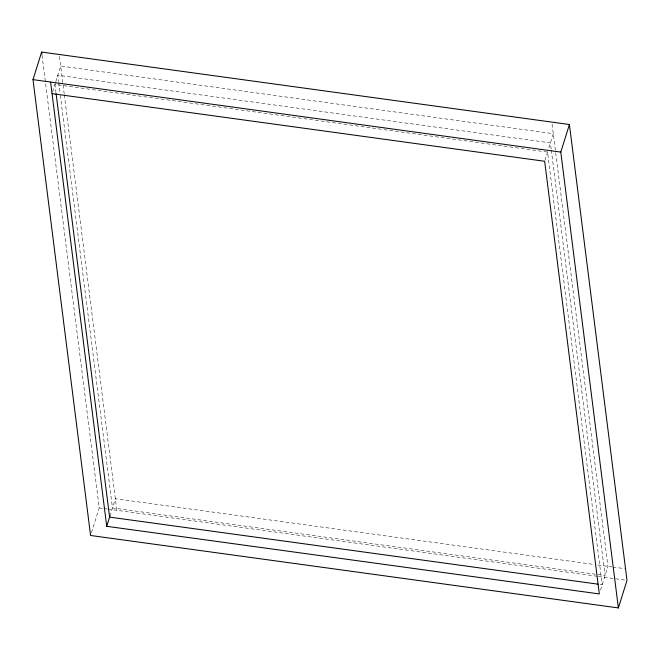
<?xml version="1.0" encoding="UTF-8"?>
<svg xmlns="http://www.w3.org/2000/svg" width="660" height="660" viewBox="0 0 660 660"><rect width="100%" height="100%" fill="white"/><g stroke="black" fill="none" stroke-linecap="round" stroke-linejoin="round"><path stroke-width="0.49" stroke-dasharray="3.3 2.47" d="M52.651 91.74L55.63 82.236M55.795 81.691L60.679 66.066L553.286 133.691L548.394 149.317M91.476 532.628L99.215 507.903L45.499 82.723M109.873 516.194L115.343 498.729L593.662 564.399M544.954 160.322L548.229 149.861M600.509 590.131L607.942 566.354L555.481 151.082M597.745 564.96L611.853 566.89M612.827 567.031L624.558 568.639M99.215 507.903L103.117 508.439M104.099 508.571L107.027 508.976M108.009 509.108L597.407 576.295M598.43 576.436L627 580.363M600.154 584.463L602.192 584.743L547.536 152.081L54.928 84.455L55.968 92.631M552.065 124.039L555.349 150.059M551.183 149.02L550.407 142.89L57.808 75.256L58.583 81.394M551.314 150.043L605.071 575.545L112.464 507.919L60.258 94.694M59.458 56.413L64.168 93.687M64.3 94.71L116.803 510.32M58.715 82.418L60.134 93.671M42.009 55.126L45.367 81.7"/><path stroke-width="0.99" d="M33 79.637L41.621 52.066L569.415 124.517L627 580.363L618.379 607.934L90.585 535.483L33 79.637L560.785 152.097L618.379 607.934M52.057 93.646L544.657 161.271L599.321 593.934L106.714 526.309L109.989 515.848M560.785 152.097L569.415 124.517M598.117 584.183L109.593 517.11L56.092 93.654M50.589 82.054L106.714 526.309M41.621 52.066L41.885 54.103"/></g></svg>
